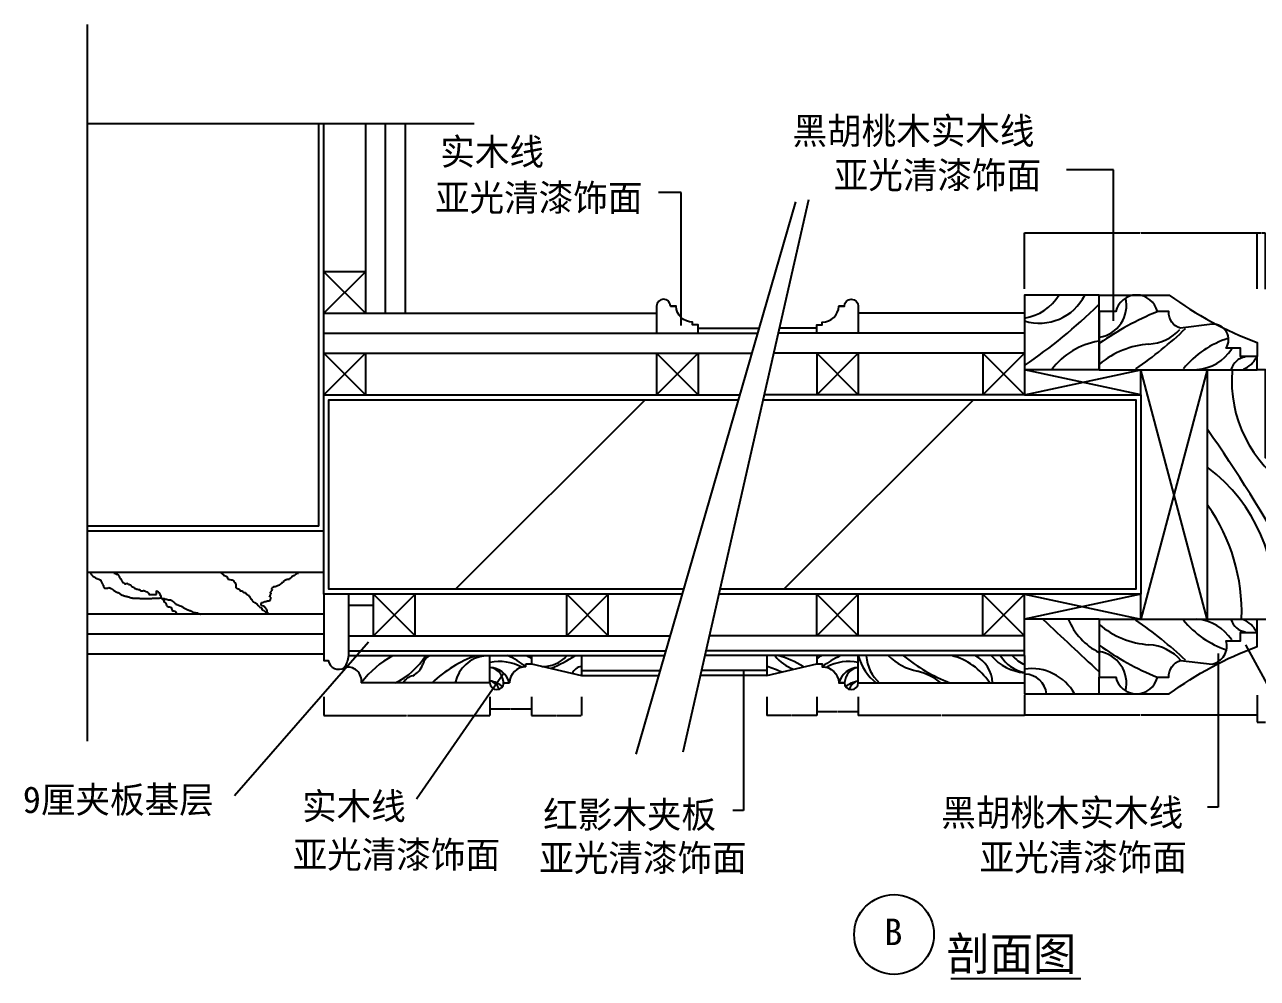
# Model space of a CAD drawing. Header units: metres. Extents: x 107 to 7219, y 274 to 9448.
# Drawn here: x 148 to 3857, y 274 to 3143 of the extents above; entities that cross this region are included whole.
import ezdxf

# ---------------------------------------------------------------- set-up
doc = ezdxf.new("R2010")
doc.units = ezdxf.units.M
for name, color, linetype in [('2', 2, 'Continuous'), ('3', 3, 'Continuous'), ('4', 4, 'Continuous'), ('7', 7, 'Continuous'), ('BH', 3, 'Continuous'), ('DIM', 3, 'Continuous'), ('TEXT', 3, 'Continuous')]:
    doc.layers.add(name, color=color, linetype=linetype)
doc.dimstyles.get("Standard").update_dxf_attribs({"dimtxt": 2.5, "dimasz": 2.5, "dimexe": 1.25, "dimexo": 0.625, "dimtad": 1, "dimcen": 2.5, "dimazin": 3, "dimtfac": 1, "dimtmove": 0, "dimatfit": 3})

# ---------------------------------------------------------------- blocks, each defined once
blk = doc.blocks.new('*D5')
for p, q in [((1548.36, 1121.42), (1548.36, 1084.83)), ((1673.36, 1121.42), (1673.36, 1084.83)), ((1548.61, 1084.83), (1609.86, 1084.83)), ((1611.86, 1084.83), (1673.11, 1084.83))]:
    blk.add_line(p, q)
at = {"layer": 'Defpoints'}
for p in [(1548.36, 1121.42), (1673.36, 1121.42), (1548.36, 1084.83)]:
    blk.add_point(p, dxfattribs=at)
at = {"layer": 'DIM', "insert": (1610.86, 1084.83), "char_height": 1, "attachment_point": 5}
blk.add_mtext('25', dxfattribs=at)
blk = doc.blocks.new('*D6')
for p, q in [((1048.36, 1121.42), (1048.36, 1065.11)), ((1548.36, 1121.42), (1548.36, 1065.11)), ((1048.61, 1065.11), (1296.86, 1065.11)), ((1299.86, 1065.11), (1548.11, 1065.11))]:
    blk.add_line(p, q)
at = {"layer": 'Defpoints'}
for p in [(1048.36, 1121.42), (1548.36, 1121.42), (1048.36, 1065.11)]:
    blk.add_point(p, dxfattribs=at)
at = {"layer": 'DIM', "insert": (1298.36, 1065.11), "char_height": 1, "attachment_point": 5}
blk.add_mtext('100', dxfattribs=at)
blk = doc.blocks.new('*D7')
for p, q in [((3156.35, 1125.75), (3156.35, 1066.54)), ((3856.35, 1125.75), (3856.35, 1066.54)), ((3156.6, 1066.54), (3504.85, 1066.54)), ((3507.85, 1066.54), (3856.1, 1066.54))]:
    blk.add_line(p, q)
at = {"layer": 'Defpoints'}
for p in [(3156.35, 1125.75), (3856.35, 1125.75), (3156.35, 1066.54)]:
    blk.add_point(p, dxfattribs=at)
at = {"layer": 'DIM', "insert": (3506.35, 1066.54), "char_height": 1, "attachment_point": 5}
blk.add_mtext('150', dxfattribs=at)
blk = doc.blocks.new('*D8')
for p, q in [((2381.35, 1121.42), (2381.35, 1065.11)), ((2531.35, 1121.42), (2531.35, 1065.11)), ((2455.35, 1065.11), (2381.1, 1065.11)), ((2531.6, 1065.11), (2457.35, 1065.11))]:
    blk.add_line(p, q)
at = {"layer": 'Defpoints'}
for p in [(2381.35, 1121.42), (2531.35, 1121.42), (2531.35, 1065.11)]:
    blk.add_point(p, dxfattribs=at)
at = {"layer": 'DIM', "insert": (2456.35, 1065.11), "char_height": 1, "attachment_point": 5}
blk.add_mtext('30', dxfattribs=at)
blk = doc.blocks.new('*D9')
for p, q in [((1673.36, 1121.42), (1673.36, 1065.11)), ((1823.36, 1121.42), (1823.36, 1065.11)), ((1673.61, 1065.11), (1747.36, 1065.11)), ((1749.36, 1065.11), (1823.11, 1065.11))]:
    blk.add_line(p, q)
at = {"layer": 'Defpoints'}
for p in [(1673.36, 1121.42), (1823.36, 1121.42), (1673.36, 1065.11)]:
    blk.add_point(p, dxfattribs=at)
at = {"layer": 'DIM', "insert": (1748.36, 1065.11), "char_height": 1, "attachment_point": 5}
blk.add_mtext('30', dxfattribs=at)
blk = doc.blocks.new('*D10')
for p, q in [((2656.35, 1121.42), (2656.35, 1065.11)), ((3156.35, 1121.42), (3156.35, 1065.11)), ((2904.85, 1065.11), (2656.1, 1065.11)), ((3156.6, 1065.11), (2907.85, 1065.11))]:
    blk.add_line(p, q)
at = {"layer": 'Defpoints'}
for p in [(2656.35, 1121.42), (3156.35, 1121.42), (3156.35, 1065.11)]:
    blk.add_point(p, dxfattribs=at)
at = {"layer": 'DIM', "insert": (2906.35, 1065.11), "char_height": 1, "attachment_point": 5}
blk.add_mtext('100', dxfattribs=at)
blk = doc.blocks.new('*D11')
for p, q in [((2531.35, 1121.42), (2531.35, 1076.39)), ((2656.35, 1121.42), (2656.35, 1076.39)), ((2592.85, 1076.39), (2531.1, 1076.39)), ((2656.6, 1076.39), (2594.85, 1076.39))]:
    blk.add_line(p, q)
at = {"layer": 'Defpoints'}
for p in [(2531.35, 1121.42), (2656.35, 1121.42), (2656.35, 1076.39)]:
    blk.add_point(p, dxfattribs=at)
at = {"layer": 'DIM', "insert": (2593.85, 1076.39), "char_height": 1, "attachment_point": 5}
blk.add_mtext('25', dxfattribs=at)
blk = doc.blocks.new('*D12')
for p, q in [((3856.35, 1125.75), (3856.35, 1044.56)), ((3906.08, 1126.01), (3906.08, 1044.56)), ((3856.6, 1044.56), (3880.215, 1044.56)), ((3882.215, 1044.56), (3905.83, 1044.56))]:
    blk.add_line(p, q)
at = {"layer": 'Defpoints'}
for p in [(3856.35, 1125.75), (3906.08, 1126.01), (3856.35, 1044.56)]:
    blk.add_point(p, dxfattribs=at)
at = {"layer": 'DIM', "insert": (3881.215, 1044.56), "char_height": 1, "attachment_point": 5}
blk.add_mtext('10', dxfattribs=at)
blk = doc.blocks.new('*D13')
for p, q in [((3156.35, 2348.14), (3156.35, 2517.14)), ((3156.6, 2517.14), (3504.85, 2517.14)), ((3507.85, 2517.14), (3856.1, 2517.14)), ((3856.35, 2348.14), (3856.35, 2517.14))]:
    blk.add_line(p, q)
at = {"layer": 'Defpoints'}
for p in [(3156.35, 2517.14), (3156.35, 2348.14), (3856.35, 2348.14)]:
    blk.add_point(p, dxfattribs=at)
at = {"layer": 'DIM', "insert": (3506.35, 2517.14), "char_height": 1, "attachment_point": 5}
blk.add_mtext('140', dxfattribs=at)
blk = doc.blocks.new('*D20')
for p, q in [((3856.35, 2348.14), (3856.35, 2517.14)), ((3856.6, 2517.14), (3867.85, 2517.14)), ((3869.85, 2517.14), (3881.1, 2517.14)), ((3881.35, 2347.96), (3881.35, 2517.14))]:
    blk.add_line(p, q)
at = {"layer": 'Defpoints'}
for p in [(3856.35, 2517.14), (3856.35, 2348.14), (3881.35, 2347.96)]:
    blk.add_point(p, dxfattribs=at)
at = {"layer": 'DIM', "insert": (3868.85, 2517.14), "char_height": 1, "attachment_point": 5}
blk.add_mtext('10', dxfattribs=at)

msp = doc.modelspace()

# ---------------------------------------------------------------- hatches: boundary and pattern name
at = {"layer": 'BH'}
h = msp.add_hatch(dxfattribs=at)
h.set_pattern_fill('AR-CONC', scale=100)
h.paths.add_polyline_path([(1033.36, 2845.43), (336.13, 2845.43), (336.13, 1634.88), (1033.36, 1634.88)])
h = msp.add_hatch(dxfattribs=at)
h.set_pattern_fill('ANSI32', scale=220)
h.paths.add_polyline_path([(2130.77, 1444.92), (2295.41, 2014.92), (1063.36, 2014.92), (1063.36, 1444.92)])
h.paths.add_polyline_path([(3491.35, 1729.92), (3491.35, 2014.92), (2370.76, 2014.92), (2240.91, 1444.92), (3491.35, 1444.92)])
h = msp.add_hatch(dxfattribs=at)
h.set_pattern_fill('LINE', scale=110)
h.paths.add_polyline_path([(1198.36, 1429.92), (1123.36, 1429.92), (1123.36, 1304.92), (1198.36, 1304.92)])
h = msp.add_hatch(dxfattribs=at)
h.set_pattern_fill('LINE', scale=110)
h.paths.add_polyline_path([(1123.36, 1304.92), (1123.36, 1259.92), (2077.34, 1259.92), (2090.34, 1304.92)])
h.paths.add_polyline_path([(3156.35, 1259.92), (3156.35, 1304.92), (2209.01, 1304.92), (2198.76, 1259.92)])
h.paths.add_polyline_path([(2381.35, 1199.92), (2381.35, 1244.92), (2195.34, 1244.92), (2185.09, 1199.92)])
h.paths.add_polyline_path([(2060.01, 1199.92), (2073, 1244.92), (1823.36, 1244.92), (1823.36, 1199.92)])

# ---------------------------------------------------------------- linework, layer by layer
at = {"layer": '2'}
for q in [(1033.36, 2845.43), (336.13, 1634.88)]:
    msp.add_line((1033.36, 1634.88), q, dxfattribs=at)
for points in [[(2130.77, 1444.92), (1063.36, 1444.92), (1063.36, 1444.92), (1063.36, 2014.92), (2295.41, 2014.92)], [(2370.76, 2014.92), (3491.35, 2014.92), (3491.35, 1729.92), (3491.35, 1444.92), (2240.91, 1444.92)]]:
    msp.add_lwpolyline(points, dxfattribs=at)
at = {"layer": '3'}
for p, q in [((336.13, 3143.26), (336.13, 987.95)), ((336.13, 2845.43), (1501.18, 2845.43)), ((1048.36, 1429.92), (1048.36, 2845.43)), ((1293.36, 2845.43), (1293.36, 2274.92)), ((2467.38, 2610.29), (1987.44, 948.67)), ((2129.39, 955.42), (2507.94, 2617.05)), ((1173.36, 2399.92), (1048.36, 2274.92)), ((1048.36, 2399.92), (1173.36, 2274.92)), ((1293.36, 2274.92), (2049.83, 2274.92)), ((3156.35, 2274.92), (2656.35, 2274.92)), ((2174.83, 2229.92), (2357.51, 2229.92)), ((2531.35, 2229.92), (2419.74, 2229.92)), ((1173.36, 2154.92), (1048.36, 2029.92)), ((1048.36, 2154.92), (1173.36, 2029.92)), ((2049.83, 2154.92), (2174.83, 2029.92)), ((2174.83, 2154.92), (2049.83, 2029.92)), ((2531.35, 2154.92), (2656.35, 2029.92)), ((2656.35, 2154.92), (2531.35, 2029.92)), ((3156.35, 2154.92), (3031.35, 2029.92)), ((3031.35, 2154.92), (3156.35, 2029.92)), ((3156.35, 2029.92), (3506.35, 2104.92)), ((3506.35, 2029.92), (3156.35, 2104.92)), ((3706.35, 1354.92), (3506.35, 2104.92)), ((3706.35, 2104.92), (3506.35, 1354.92)), ((3506.35, 2029.92), (3506.35, 2104.92)), ((1048.36, 2029.92), (2299.75, 2029.92)), ((3156.35, 2029.92), (2374.18, 2029.92)), ((1048.36, 1619.88), (336.13, 1619.88)), ((1048.36, 1494.88), (336.13, 1494.88)), ((2126.44, 1429.92), (1048.36, 1429.92)), ((1323.36, 1304.92), (1198.36, 1429.92)), ((1198.36, 1304.92), (1323.36, 1429.92)), ((1904.39, 1304.92), (1779.39, 1429.92)), ((1779.39, 1304.92), (1904.39, 1429.92)), ((3156.35, 1429.92), (2237.49, 1429.92)), ((2656.35, 1304.92), (2531.35, 1429.92)), ((2531.35, 1304.92), (2656.35, 1429.92)), ((3031.35, 1304.92), (3156.35, 1429.92)), ((3156.35, 1304.92), (3031.35, 1429.92)), ((3506.35, 1429.92), (3156.35, 1354.92)), ((3156.35, 1429.92), (3506.35, 1354.92)), ((3506.35, 1354.92), (3506.35, 1429.92)), ((1048.36, 1369.88), (336.13, 1369.88)), ((1048.36, 1309.88), (336.13, 1309.88)), ((1048.36, 1249.88), (336.13, 1249.88)), ((1548.36, 1163.53), (1161.07, 1163.53)), ((2656.35, 1163.53), (3156.35, 1163.53))]:
    msp.add_line(p, q, dxfattribs=at)
for points in [[(3381.35, 2329.92), (3592.15, 2329.92, 0.07), (3856.35, 2187.32), (3856.35, 2144.92)], [(1048.36, 1429.92), (1048.36, 1249.88), (1048.36, 1229.88), (1061.84, 1229.88, 0.55), (1110.35, 1209.3, 0.55)], [(3381.35, 1129.92), (3592.15, 1129.92, -0.07), (3856.35, 1272.52), (3856.35, 1314.92)], [(1110.35, 1209.3, 0.13), (1123.36, 1244.92, 0.13)], [(1161.35, 1163.53, 0.53), (1110.35, 1209.3, 0.33)]]:
    msp.add_lwpolyline(points, format="xyb", dxfattribs=at)
msp.add_lwpolyline([(3506.35, 2029.92), (3506.35, 1429.92), (3156.35, 1429.92)], dxfattribs=at)
at = {"layer": '4'}
for p, q in [((2091.5, 2296.3), (2108.16, 2296.3)), ((2614.68, 2296.3), (2598.01, 2296.3)), ((3381.35, 2104.92), (3381.35, 2279.92)), ((2531.35, 2229.92), (2531.35, 2239.92)), ((3381.35, 2104.92), (3156.35, 2104.92)), ((3381.35, 2104.92), (3856.35, 2104.92)), ((3706.35, 2104.92), (3706.35, 1354.92)), ((3381.35, 1354.92), (3156.35, 1354.92)), ((3381.35, 1354.92), (3381.35, 1179.92)), ((3381.35, 1354.92), (3856.35, 1354.92)), ((1123.36, 1244.92), (2073, 1244.92)), ((3156.35, 1244.92), (2195.34, 1244.92)), ((1656.69, 1219.92), (1673.36, 1219.92)), ((1656.69, 1211.58), (1656.69, 1219.92)), ((1673.36, 1219.92), (1823.36, 1184.92)), ((1590.03, 1163.53), (1606.69, 1163.53)), ((1590.03, 1163.53), (1606.69, 1163.53)), ((1823.36, 1184.92), (2055.67, 1184.92)), ((2381.35, 1184.92), (2181.67, 1184.92)), ((2614.68, 1163.53), (2598.01, 1163.53))]:
    msp.add_line(p, q, dxfattribs=at)
for points in [[(2174.83, 2214.92), (2174.83, 2229.92), (2174.83, 2239.92), (2158.16, 2239.92), (2158.16, 2248.25, -0.4), (2108.16, 2296.3), (2091.5, 2296.3, 1), (2049.83, 2296.3), (2049.83, 2274.92), (2049.83, 2214.92)], [(2531.35, 2214.92), (2531.35, 2229.92), (2531.35, 2239.92), (2548.01, 2239.92), (2548.01, 2248.25, 0.4), (2598.01, 2296.3), (2614.68, 2296.3, -1), (2656.35, 2296.3), (2656.35, 2279.64), (2656.35, 2214.92)], [(3881.35, 1964.48), (3881.35, 2104.92), (3856.35, 2104.92), (3856.35, 2144.92), (3806.35, 2144.92), (3806.35, 2169.92), (3763.26, 2169.92, 0.61), (3721.35, 2241.83), (3626.35, 2229.92, -0.37), (3591.35, 2279.92), (3556.35, 2279.92, 0.8), (3431.35, 2279.92), (3381.35, 2279.92), (3381.35, 2329.92), (3156.35, 2329.92), (3156.35, 2029.92)], [(3156.35, 1244.92), (3156.35, 1129.92), (3381.35, 1129.92), (3381.35, 1179.92), (3431.35, 1179.92, 0.8), (3556.35, 1179.92), (3591.35, 1179.92, -0.37), (3626.35, 1229.92), (3721.35, 1219.73, 0.44), (3763.26, 1289.92), (3806.35, 1289.92), (3806.35, 1314.92), (3856.35, 1314.92), (3856.35, 1354.92), (3906.35, 1354.92), (3956.35, 1539.92), (3956.35, 1839.92), (3881.35, 1839.92), (3881.35, 1964.48), (3881.35, 1854.92)], [(2381.35, 1184.92), (2531.35, 1219.92), (2548.01, 1219.92), (2548.01, 1211.58, -0.4), (2598.01, 1163.53), (2614.68, 1163.53, 1), (2656.35, 1163.53)]]:
    msp.add_lwpolyline(points, format="xyb", dxfattribs=at)
msp.add_lwpolyline([(1123.36, 1244.92), (1123.36, 1429.92)], dxfattribs=at)
for centre, radius, start, end in [((1656.83, 1161.4), 50.18, 90.16, 177.57), ((1569.19, 1163.53), 20.83, 180, 360)]:
    msp.add_arc(centre, radius, start, end, dxfattribs=at)
at = {"layer": '7'}
for p, q in [((1173.36, 2845.43), (1173.36, 2274.92)), ((1233.36, 2845.43), (1233.36, 2274.92)), ((1173.36, 2399.92), (1048.36, 2399.92)), ((1048.36, 2274.92), (1293.36, 2274.92)), ((3381.35, 2279.92), (3381.35, 2104.92)), ((1048.36, 2214.92), (2353.18, 2214.92)), ((3156.35, 2214.92), (2416.33, 2214.92)), ((1048.36, 2154.92), (2335.85, 2154.92)), ((1173.36, 2154.92), (1173.36, 2029.92)), ((2049.83, 2154.92), (2049.83, 2029.92)), ((2174.83, 2154.92), (2174.83, 2029.92)), ((3156.35, 2154.92), (2402.66, 2154.92)), ((2531.35, 2154.92), (2531.35, 2029.92)), ((2656.35, 2154.92), (2656.35, 2029.92)), ((3031.35, 2154.92), (3031.35, 2029.92)), ((1198.36, 1304.92), (1198.36, 1429.92)), ((1323.36, 1304.92), (1323.36, 1429.92)), ((1779.39, 1304.92), (1779.39, 1429.92)), ((1904.39, 1304.92), (1904.39, 1429.92)), ((2531.35, 1304.92), (2531.35, 1429.92)), ((2656.35, 1304.92), (2656.35, 1429.92)), ((3031.35, 1304.92), (3031.35, 1429.92)), ((3156.35, 1244.92), (3156.35, 1429.92)), ((1123.36, 1304.92), (1923.61, 1304.92)), ((1123.36, 1304.92), (2090.34, 1304.92)), ((3156.35, 1304.92), (2209.01, 1304.92)), ((1123.36, 1259.92), (2077.34, 1259.92)), ((1548.36, 1163.53), (1548.36, 1244.92)), ((1673.36, 1244.92), (1673.36, 1219.92)), ((1673.36, 1244.92), (1673.36, 1219.92)), ((1823.36, 1244.92), (1823.36, 1184.92)), ((3156.35, 1259.92), (2198.76, 1259.92)), ((2381.35, 1244.92), (2381.35, 1184.92)), ((2531.35, 1244.92), (2531.35, 1219.92)), ((2531.35, 1244.92), (2531.35, 1219.92)), ((2656.35, 1163.53), (2656.35, 1244.92)), ((1823.36, 1199.92), (2060.01, 1199.92)), ((2381.35, 1199.92), (2185.09, 1199.92))]:
    msp.add_line(p, q, dxfattribs=at)
at = {"layer": 'BH'}
for p, q in [((3156.35, 2029.92), (3506.35, 2029.92)), ((345.55, 1494.73), (345.55, 1493.01)), ((345.55, 1493.01), (347.27, 1491.29)), ((347.27, 1491.29), (348.13, 1489.57)), ((348.13, 1489.57), (349.85, 1487.85)), ((349.85, 1487.85), (351.57, 1486.13)), ((351.57, 1486.13), (353.29, 1484.41)), ((353.29, 1484.41), (355.01, 1483.55)), ((416.95, 1493.01), (418.67, 1493.01)), ((418.67, 1493.01), (421.25, 1492.15)), ((421.25, 1492.15), (423.83, 1490.43)), ((423.83, 1490.43), (425.55, 1489.57)), ((425.55, 1489.57), (428.99, 1489.57)), ((428.99, 1489.57), (429.85, 1487.85)), ((429.85, 1487.85), (431.57, 1484.41)), ((431.57, 1484.41), (433.29, 1483.55)), ((738.96, 1494.26), (740.13, 1494.26)), ((740.13, 1494.26), (740.13, 1493.09)), ((740.13, 1493.09), (741.31, 1493.09)), ((741.31, 1493.09), (741.31, 1491.92)), ((741.31, 1491.92), (742.48, 1491.92)), ((742.48, 1491.92), (742.48, 1490.75)), ((742.48, 1490.75), (744.82, 1490.75)), ((744.82, 1490.75), (744.82, 1489.57)), ((744.82, 1489.57), (745.99, 1489.57)), ((745.99, 1489.57), (745.99, 1487.23)), ((745.99, 1487.23), (749.51, 1487.23)), ((749.51, 1487.23), (749.51, 1486.06)), ((749.51, 1486.06), (750.68, 1484.89)), ((750.68, 1484.89), (754.2, 1483.72)), ((754.2, 1483.72), (756.54, 1482.55)), ((951.07, 1481.38), (953.41, 1483.72)), ((953.41, 1483.72), (954.58, 1484.89)), ((954.58, 1484.89), (955.76, 1484.89)), ((955.76, 1486.06), (959.27, 1486.06)), ((955.76, 1484.89), (955.76, 1486.06)), ((959.27, 1486.06), (960.44, 1487.23)), ((960.44, 1487.23), (961.62, 1487.23)), ((961.62, 1487.23), (963.96, 1489.57)), ((963.96, 1489.57), (965.13, 1490.75)), ((965.13, 1490.75), (966.3, 1490.75)), ((966.3, 1491.92), (967.48, 1491.92)), ((966.3, 1490.75), (966.3, 1491.92)), ((967.48, 1491.92), (968.65, 1493.09)), ((968.65, 1493.09), (972.16, 1493.09)), ((972.16, 1493.09), (972.16, 1494.26)), ((355.01, 1483.55), (357.59, 1481.83)), ((357.59, 1481.83), (359.31, 1480.97)), ((359.31, 1480.97), (361.89, 1479.25)), ((361.89, 1479.25), (363.61, 1478.39)), ((363.61, 1478.39), (365.33, 1477.53)), ((365.33, 1477.53), (367.05, 1477.53)), ((367.05, 1477.53), (368.77, 1475.81)), ((368.77, 1475.81), (371.35, 1474.95)), ((371.35, 1474.95), (373.07, 1474.09)), ((373.07, 1474.09), (375.66, 1473.23)), ((375.66, 1473.23), (377.38, 1473.23)), ((377.38, 1473.23), (377.38, 1469.8)), ((377.38, 1469.8), (378.24, 1468.08)), ((378.24, 1468.08), (379.1, 1465.5)), ((379.1, 1465.5), (380.82, 1463.78)), ((380.82, 1463.78), (381.68, 1462.06)), ((381.68, 1462.06), (382.54, 1460.34)), ((382.54, 1460.34), (383.4, 1458.62)), ((383.4, 1458.62), (385.12, 1456.04)), ((385.12, 1456.04), (385.98, 1453.46)), ((385.98, 1453.46), (385.98, 1451.74)), ((385.98, 1451.74), (386.84, 1450.03)), ((386.84, 1450.03), (388.56, 1448.31)), ((388.56, 1448.31), (390.28, 1447.45)), ((390.28, 1447.45), (396.3, 1447.45)), ((396.3, 1447.45), (398.02, 1448.31)), ((398.02, 1448.31), (399.74, 1449.17)), ((399.74, 1449.17), (401.46, 1450.03)), ((401.46, 1450.03), (403.18, 1449.17)), ((403.18, 1449.17), (404.9, 1449.17)), ((404.9, 1449.17), (406.63, 1447.45)), ((406.63, 1447.45), (408.35, 1446.59)), ((408.35, 1446.59), (410.07, 1445.73)), ((433.29, 1483.55), (434.15, 1481.83)), ((434.15, 1481.83), (434.15, 1480.11)), ((434.15, 1480.11), (435.01, 1478.39)), ((435.01, 1478.39), (436.73, 1477.53)), ((436.73, 1477.53), (437.6, 1475.81)), ((437.6, 1475.81), (438.46, 1474.09)), ((438.46, 1474.09), (438.46, 1472.38)), ((438.46, 1472.38), (440.18, 1470.66)), ((440.18, 1470.66), (441.04, 1468.94)), ((441.04, 1468.94), (442.76, 1468.08)), ((442.76, 1468.08), (442.76, 1466.36)), ((442.76, 1466.36), (444.48, 1464.64)), ((444.48, 1464.64), (446.2, 1463.78)), ((446.2, 1463.78), (448.78, 1462.06)), ((448.78, 1462.06), (450.5, 1461.2)), ((450.5, 1461.2), (452.22, 1461.2)), ((452.22, 1461.2), (453.94, 1462.06)), ((453.94, 1462.06), (455.66, 1462.92)), ((455.66, 1462.92), (458.24, 1462.06)), ((458.24, 1462.06), (459.96, 1461.2)), ((459.96, 1461.2), (460.82, 1459.48)), ((460.82, 1459.48), (462.54, 1458.62)), ((462.54, 1458.62), (464.26, 1458.62)), ((464.26, 1458.62), (466.84, 1457.76)), ((466.84, 1457.76), (467.7, 1456.04)), ((467.7, 1456.04), (469.43, 1454.32)), ((469.43, 1454.32), (471.15, 1453.46)), ((471.15, 1453.46), (472.87, 1451.74)), ((472.87, 1451.74), (475.45, 1450.88)), ((475.45, 1450.88), (477.17, 1450.03)), ((477.17, 1450.03), (478.89, 1450.03)), ((478.89, 1450.03), (478.89, 1448.31)), ((478.89, 1448.31), (480.61, 1446.59)), ((480.61, 1446.59), (484.05, 1445.73)), ((756.54, 1482.55), (757.71, 1480.21)), ((757.71, 1480.21), (758.88, 1480.21)), ((758.88, 1480.21), (758.88, 1476.69)), ((758.88, 1476.69), (760.06, 1475.52)), ((760.06, 1475.52), (762.4, 1475.52)), ((762.4, 1475.52), (765.92, 1474.35)), ((765.92, 1474.35), (769.43, 1473.18)), ((769.43, 1473.18), (772.95, 1473.18)), ((772.95, 1473.18), (775.29, 1472.01)), ((775.29, 1472.01), (775.29, 1470.84)), ((775.29, 1470.84), (776.46, 1470.84)), ((776.46, 1470.84), (776.46, 1469.67)), ((776.46, 1469.67), (777.63, 1469.67)), ((777.63, 1469.67), (777.63, 1467.33)), ((777.63, 1467.33), (778.81, 1466.16)), ((778.81, 1466.16), (779.98, 1466.16)), ((779.98, 1466.16), (779.98, 1464.98)), ((779.98, 1464.98), (781.15, 1464.98)), ((781.15, 1464.98), (782.32, 1463.81)), ((782.32, 1463.81), (782.32, 1460.3)), ((782.32, 1460.3), (783.49, 1460.3)), ((783.49, 1460.3), (783.49, 1448.59)), ((783.49, 1448.59), (787.01, 1448.59)), ((787.01, 1448.59), (787.01, 1447.42)), ((787.01, 1447.42), (789.35, 1447.42)), ((789.35, 1447.42), (789.35, 1446.25)), ((892.48, 1447.42), (893.65, 1448.59)), ((892.48, 1445.08), (892.48, 1447.42)), ((893.65, 1448.59), (894.82, 1450.93)), ((894.82, 1450.93), (897.16, 1452.1)), ((897.16, 1453.28), (901.85, 1453.28)), ((897.16, 1452.1), (897.16, 1453.28)), ((901.85, 1453.28), (905.37, 1454.45)), ((905.37, 1454.45), (908.88, 1455.62)), ((908.88, 1455.62), (912.4, 1456.79)), ((912.4, 1456.79), (914.74, 1457.96)), ((914.74, 1459.13), (915.91, 1459.13)), ((914.74, 1457.96), (914.74, 1459.13)), ((915.91, 1459.13), (917.09, 1460.3)), ((917.09, 1460.3), (918.26, 1460.3)), ((918.26, 1460.3), (920.6, 1462.64)), ((920.6, 1462.64), (922.94, 1463.81)), ((922.94, 1463.81), (924.12, 1464.98)), ((924.12, 1464.98), (925.29, 1467.33)), ((925.29, 1467.33), (926.46, 1467.33)), ((926.46, 1467.33), (927.63, 1468.5)), ((927.63, 1469.67), (929.98, 1470.84)), ((927.63, 1468.5), (927.63, 1469.67)), ((929.98, 1470.84), (931.15, 1472.01)), ((931.15, 1472.01), (933.49, 1473.18)), ((933.49, 1473.18), (934.66, 1474.35)), ((934.66, 1474.35), (937.01, 1474.35)), ((937.01, 1475.52), (945.21, 1475.52)), ((937.01, 1474.35), (937.01, 1475.52)), ((945.21, 1475.52), (946.38, 1476.69)), ((946.38, 1476.69), (947.55, 1477.87)), ((947.55, 1477.87), (948.73, 1479.04)), ((948.73, 1479.04), (951.07, 1481.38)), ((410.07, 1445.73), (412.65, 1444.01)), ((412.65, 1444.01), (415.23, 1442.29)), ((415.23, 1442.29), (416.95, 1440.57)), ((416.95, 1440.57), (418.67, 1439.71)), ((418.67, 1439.71), (420.39, 1438.85)), ((420.39, 1438.85), (422.11, 1437.99)), ((422.11, 1437.99), (423.83, 1437.13)), ((423.83, 1437.13), (425.55, 1436.27)), ((425.55, 1436.27), (428.13, 1435.41)), ((428.13, 1435.41), (429.85, 1434.55)), ((429.85, 1434.55), (431.57, 1433.69)), ((431.57, 1433.69), (433.29, 1432.83)), ((433.29, 1432.83), (435.01, 1431.11)), ((435.01, 1431.11), (436.73, 1430.25)), ((436.73, 1430.25), (438.46, 1429.39)), ((438.46, 1429.39), (440.18, 1427.68)), ((440.18, 1427.68), (441.9, 1426.82)), ((441.9, 1426.82), (443.62, 1426.82)), ((443.62, 1426.82), (445.34, 1425.96)), ((445.34, 1425.96), (447.06, 1425.1)), ((447.06, 1425.1), (448.78, 1425.1)), ((448.78, 1425.1), (450.5, 1424.24)), ((450.5, 1424.24), (453.94, 1424.24)), ((453.94, 1424.24), (455.66, 1423.38)), ((455.66, 1423.38), (457.38, 1423.38)), ((457.38, 1423.38), (459.96, 1421.66)), ((459.96, 1421.66), (461.68, 1421.66)), ((461.68, 1421.66), (463.4, 1420.8)), ((463.4, 1420.8), (465.98, 1419.94)), ((465.98, 1419.94), (468.57, 1419.08)), ((468.57, 1419.08), (472.01, 1419.08)), ((472.01, 1419.08), (473.73, 1418.22)), ((473.73, 1418.22), (492.65, 1418.22)), ((484.05, 1445.73), (485.77, 1444.87)), ((485.77, 1444.87), (488.35, 1444.87)), ((488.35, 1444.87), (490.07, 1444.01)), ((490.07, 1444.01), (495.23, 1444.01)), ((492.65, 1418.22), (496.09, 1417.36)), ((495.23, 1444.01), (496.95, 1441.43)), ((496.09, 1417.36), (499.53, 1417.36)), ((496.95, 1441.43), (498.67, 1439.71)), ((498.67, 1439.71), (503.84, 1439.71)), ((499.53, 1417.36), (501.26, 1416.5)), ((501.26, 1416.5), (506.42, 1416.5)), ((503.84, 1439.71), (505.56, 1440.57)), ((505.56, 1440.57), (507.28, 1440.57)), ((506.42, 1416.5), (508.14, 1417.36)), ((507.28, 1440.57), (509, 1439.71)), ((508.14, 1417.36), (530.5, 1417.36)), ((509, 1439.71), (510.72, 1439.71)), ((510.72, 1439.71), (513.3, 1437.99)), ((513.3, 1437.99), (515.88, 1437.13)), ((515.88, 1437.13), (518.46, 1435.41)), ((518.46, 1435.41), (520.18, 1433.69)), ((520.18, 1433.69), (521.9, 1432.83)), ((521.9, 1432.83), (521.9, 1429.39)), ((521.9, 1429.39), (523.62, 1428.54)), ((523.62, 1428.54), (529.64, 1428.54)), ((529.64, 1428.54), (531.37, 1429.39)), ((530.5, 1417.36), (532.23, 1418.22)), ((531.37, 1429.39), (534.81, 1429.39)), ((532.23, 1418.22), (553.73, 1418.22)), ((534.81, 1429.39), (537.39, 1428.54)), ((537.39, 1428.54), (543.41, 1428.54)), ((543.41, 1428.54), (545.13, 1429.39)), ((545.13, 1439.71), (546.85, 1439.71)), ((545.13, 1429.39), (545.13, 1439.71)), ((546.85, 1439.71), (548.57, 1437.99)), ((548.57, 1437.99), (550.29, 1436.27)), ((550.29, 1436.27), (552.01, 1435.41)), ((552.01, 1435.41), (553.73, 1433.69)), ((553.73, 1433.69), (553.73, 1431.11)), ((553.73, 1431.11), (557.17, 1425.96)), ((553.73, 1418.22), (555.45, 1419.08)), ((555.45, 1419.08), (558.89, 1419.08)), ((557.17, 1425.96), (558.03, 1424.24)), ((558.03, 1424.24), (558.03, 1420.8)), ((558.03, 1420.8), (559.75, 1417.36)), ((558.89, 1419.08), (561.47, 1418.22)), ((559.75, 1417.36), (561.47, 1415.64)), ((561.47, 1418.22), (563.2, 1417.36)), ((561.47, 1415.64), (564.06, 1413.92)), ((563.2, 1417.36), (564.92, 1417.36)), ((564.06, 1413.92), (565.78, 1413.06)), ((564.92, 1417.36), (566.64, 1416.5)), ((565.78, 1413.06), (566.64, 1411.34)), ((566.64, 1416.5), (568.36, 1416.5)), ((566.64, 1411.34), (566.64, 1408.76)), ((568.36, 1416.5), (570.08, 1415.64)), ((570.08, 1415.64), (571.8, 1414.78)), ((571.8, 1414.78), (575.24, 1414.78)), ((575.24, 1414.78), (577.82, 1413.92)), ((577.82, 1413.92), (581.26, 1413.06)), ((581.26, 1413.06), (587.28, 1413.06)), ((587.28, 1413.06), (589, 1412.2)), ((589, 1412.2), (590.72, 1410.48)), ((590.72, 1410.48), (592.44, 1409.62)), ((592.44, 1409.62), (594.17, 1407.9)), ((789.35, 1446.25), (792.87, 1446.25)), ((792.87, 1446.25), (794.04, 1445.08)), ((794.04, 1445.08), (795.21, 1445.08)), ((795.21, 1445.08), (795.21, 1441.57)), ((795.21, 1441.57), (796.38, 1440.39)), ((796.38, 1440.39), (803.41, 1440.39)), ((803.41, 1440.39), (803.41, 1438.05)), ((803.41, 1438.05), (804.59, 1436.88)), ((804.59, 1436.88), (805.76, 1435.71)), ((805.76, 1435.71), (806.93, 1435.71)), ((806.93, 1435.71), (808.1, 1434.54)), ((808.1, 1434.54), (812.79, 1434.54)), ((812.79, 1434.54), (812.79, 1433.37)), ((812.79, 1433.37), (813.96, 1433.37)), ((813.96, 1433.37), (813.96, 1431.03)), ((813.96, 1431.03), (815.13, 1431.03)), ((815.13, 1431.03), (816.31, 1429.86)), ((816.31, 1429.86), (817.48, 1428.69)), ((817.48, 1428.69), (819.82, 1427.51)), ((819.82, 1427.51), (820.99, 1427.51)), ((820.99, 1427.51), (822.16, 1426.34)), ((822.16, 1426.34), (823.34, 1425.17)), ((823.34, 1425.17), (823.34, 1424)), ((823.34, 1424), (824.51, 1424)), ((824.51, 1424), (824.51, 1420.49)), ((824.51, 1420.49), (825.68, 1420.49)), ((825.68, 1420.49), (826.85, 1419.32)), ((826.85, 1419.32), (828.02, 1418.15)), ((828.02, 1418.15), (828.02, 1416.98)), ((828.02, 1416.98), (829.2, 1415.8)), ((829.2, 1415.8), (830.37, 1414.63)), ((830.37, 1414.63), (831.54, 1412.29)), ((831.54, 1412.29), (832.71, 1411.12)), ((832.71, 1411.12), (833.88, 1409.95)), ((833.88, 1409.95), (833.88, 1408.78)), ((878.41, 1409.95), (883.1, 1409.95)), ((878.41, 1408.78), (878.41, 1409.95)), ((883.1, 1409.95), (885.44, 1411.12)), ((885.44, 1424), (886.62, 1424)), ((885.44, 1422.83), (885.44, 1424)), ((886.62, 1422.83), (885.44, 1422.83)), ((885.44, 1411.12), (887.79, 1412.29)), ((886.62, 1425.17), (887.79, 1427.51)), ((886.62, 1424), (886.62, 1425.17)), ((886.62, 1421.66), (886.62, 1422.83)), ((887.79, 1420.49), (886.62, 1421.66)), ((887.79, 1435.71), (888.96, 1436.88)), ((887.79, 1434.54), (887.79, 1435.71)), ((888.96, 1433.37), (887.79, 1434.54)), ((887.79, 1427.51), (888.96, 1429.86)), ((888.96, 1420.49), (887.79, 1420.49)), ((887.79, 1414.63), (888.96, 1415.8)), ((887.79, 1412.29), (887.79, 1414.63)), ((888.96, 1436.88), (890.13, 1438.05)), ((890.13, 1433.37), (888.96, 1433.37)), ((888.96, 1429.86), (890.13, 1431.03)), ((888.96, 1415.8), (888.96, 1420.49)), ((890.13, 1438.05), (892.48, 1440.39)), ((890.13, 1431.03), (890.13, 1433.37)), ((893.65, 1445.08), (892.48, 1445.08)), ((892.48, 1442.74), (893.65, 1443.91)), ((892.48, 1440.39), (892.48, 1442.74)), ((893.65, 1443.91), (893.65, 1445.08)), ((566.64, 1408.76), (567.5, 1407.04)), ((567.5, 1407.04), (569.22, 1405.33)), ((569.22, 1405.33), (571.8, 1403.61)), ((571.8, 1403.61), (573.52, 1401.89)), ((573.52, 1401.89), (574.38, 1400.17)), ((574.38, 1400.17), (574.38, 1398.45)), ((574.38, 1398.45), (575.24, 1395.87)), ((575.24, 1395.87), (576.96, 1394.15)), ((576.96, 1394.15), (578.68, 1392.43)), ((578.68, 1392.43), (581.26, 1391.57)), ((581.26, 1391.57), (583.84, 1391.57)), ((583.84, 1391.57), (587.28, 1390.71)), ((587.28, 1390.71), (589.86, 1389.85)), ((589.86, 1389.85), (589.86, 1386.41)), ((589.86, 1386.41), (592.44, 1381.26)), ((592.44, 1381.26), (594.17, 1379.54)), ((594.17, 1407.9), (596.75, 1405.33)), ((594.17, 1379.54), (599.33, 1379.54)), ((596.75, 1405.33), (598.47, 1404.47)), ((598.47, 1404.47), (600.19, 1402.75)), ((599.33, 1379.54), (601.05, 1377.82)), ((600.19, 1402.75), (601.91, 1401.89)), ((601.05, 1377.82), (602.77, 1377.82)), ((601.91, 1401.89), (603.63, 1400.17)), ((602.77, 1377.82), (602.77, 1374.38)), ((602.77, 1374.38), (603.63, 1372.66)), ((603.63, 1400.17), (606.21, 1398.45)), ((603.63, 1372.66), (605.35, 1372.66)), ((605.35, 1372.66), (607.07, 1371.8)), ((606.21, 1398.45), (607.93, 1398.45)), ((607.93, 1398.45), (609.65, 1397.59)), ((609.65, 1397.59), (611.37, 1396.73)), ((611.37, 1396.73), (613.95, 1395.87)), ((613.95, 1395.87), (615.67, 1395.01)), ((615.67, 1395.01), (617.39, 1395.01)), ((617.39, 1395.01), (619.97, 1393.29)), ((619.97, 1393.29), (621.69, 1392.43)), ((621.69, 1392.43), (624.27, 1390.71)), ((624.27, 1390.71), (626, 1389.85)), ((626, 1389.85), (627.72, 1388.99)), ((627.72, 1388.99), (629.44, 1388.13)), ((629.44, 1388.13), (631.16, 1387.27)), ((631.16, 1387.27), (633.74, 1385.55)), ((633.74, 1385.55), (637.18, 1383.84)), ((637.18, 1383.84), (638.9, 1382.98)), ((638.9, 1382.98), (640.62, 1382.98)), ((640.62, 1382.98), (642.34, 1382.12)), ((642.34, 1382.12), (644.06, 1381.26)), ((644.06, 1381.26), (646.64, 1380.4)), ((646.64, 1380.4), (648.36, 1379.54)), ((648.36, 1379.54), (650.08, 1378.68)), ((650.08, 1378.68), (651.8, 1377.82)), ((651.8, 1377.82), (654.38, 1376.1)), ((654.38, 1376.1), (656.11, 1376.1)), ((656.11, 1376.1), (657.83, 1375.24)), ((657.83, 1375.24), (660.41, 1374.38)), ((660.41, 1374.38), (662.13, 1374.38)), ((662.13, 1374.38), (663.85, 1373.52)), ((663.85, 1373.52), (669.01, 1373.52)), ((669.01, 1373.52), (670.73, 1372.66)), ((670.73, 1372.66), (672.45, 1371.8)), ((833.88, 1408.78), (836.23, 1406.44)), ((836.23, 1406.44), (837.4, 1406.44)), ((837.4, 1406.44), (839.74, 1405.27)), ((839.74, 1405.27), (840.91, 1405.27)), ((840.91, 1405.27), (843.26, 1404.1)), ((843.26, 1404.1), (844.43, 1402.92)), ((844.43, 1402.92), (845.6, 1402.92)), ((845.6, 1402.92), (845.6, 1400.58)), ((845.6, 1400.58), (846.77, 1400.58)), ((846.77, 1400.58), (846.77, 1399.41)), ((846.77, 1399.41), (847.95, 1398.24)), ((847.95, 1398.24), (849.12, 1398.24)), ((849.12, 1398.24), (850.29, 1397.07)), ((850.29, 1397.07), (851.46, 1395.9)), ((851.46, 1395.9), (851.46, 1394.73)), ((851.46, 1394.73), (852.63, 1393.56)), ((852.63, 1393.56), (853.8, 1392.39)), ((853.8, 1392.39), (856.15, 1391.21)), ((856.15, 1391.21), (858.49, 1390.04)), ((858.49, 1390.04), (860.84, 1388.87)), ((859.66, 1401.75), (860.84, 1402.92)), ((859.66, 1397.07), (859.66, 1401.75)), ((860.84, 1395.9), (859.66, 1397.07)), ((860.84, 1405.27), (865.52, 1405.27)), ((860.84, 1402.92), (860.84, 1405.27)), ((863.18, 1394.73), (860.84, 1395.9)), ((860.84, 1388.87), (862.01, 1388.87)), ((862.01, 1388.87), (862.01, 1383.02)), ((862.01, 1383.02), (864.35, 1383.02)), ((866.7, 1393.56), (863.18, 1394.73)), ((864.35, 1383.02), (865.52, 1381.85)), ((865.52, 1405.27), (867.87, 1406.44)), ((865.52, 1381.85), (866.7, 1381.85)), ((869.04, 1392.39), (866.7, 1393.56)), ((866.7, 1381.85), (867.87, 1380.68)), ((867.87, 1406.44), (869.04, 1406.44)), ((867.87, 1380.68), (869.04, 1380.68)), ((869.04, 1406.44), (870.21, 1407.61)), ((871.38, 1390.04), (869.04, 1392.39)), ((869.04, 1380.68), (869.04, 1379.51)), ((869.04, 1379.51), (870.21, 1379.51)), ((870.21, 1407.61), (873.73, 1407.61)), ((870.21, 1379.51), (870.21, 1378.33)), ((870.21, 1378.33), (871.38, 1378.33)), ((872.55, 1388.87), (871.38, 1390.04)), ((871.38, 1378.33), (872.55, 1377.16)), ((872.55, 1387.7), (872.55, 1388.87)), ((873.73, 1387.7), (872.55, 1387.7)), ((872.55, 1377.16), (873.73, 1375.99)), ((873.73, 1407.61), (876.07, 1408.78)), ((874.9, 1386.53), (873.73, 1387.7)), ((873.73, 1375.99), (873.73, 1372.48)), ((873.73, 1372.48), (874.9, 1372.48)), ((874.9, 1385.36), (874.9, 1386.53)), ((876.07, 1385.36), (874.9, 1385.36)), ((874.9, 1372.48), (877.24, 1371.31)), ((876.07, 1408.78), (878.41, 1408.78)), ((876.07, 1384.19), (876.07, 1385.36)), ((877.24, 1384.19), (876.07, 1384.19)), ((877.24, 1383.02), (877.24, 1384.19)), ((878.41, 1383.02), (877.24, 1383.02)), ((878.41, 1375.99), (878.41, 1383.02)), ((879.59, 1375.99), (878.41, 1375.99)), ((879.59, 1370.14), (879.59, 1375.99)), ((607.07, 1371.8), (608.79, 1370.94)), ((672.45, 1371.8), (674.17, 1370.94)), ((674.17, 1370.94), (675.89, 1370.94)), ((675.89, 1370.94), (677.61, 1370.08)), ((677.61, 1370.08), (678.47, 1370.08)), ((877.24, 1371.31), (879.59, 1371.31)), ((879.59, 1371.31), (879.59, 1370.14))]:
    msp.add_line(p, q, dxfattribs=at)
for points in [[(1673.36, 1235.25, 0.08), (1658.83, 1244.7)], [(2532.22, 1236.02, -0.07), (2545.87, 1244.7, -0.07)], [(1586.29, 1151.63, 0.13), (1549.02, 1169.02)], [(2618.46, 1151.66, -0.13), (2655.69, 1169.02)]]:
    msp.add_lwpolyline(points, format="xyb", dxfattribs=at)
for centre, radius, start, end in [((3133.75, 2407.29), 148.55, 278.75, 328.65), ((3201.4, 2397.57), 152.43, 252.81, 333.65), ((2256.33, 3444.07), 1602.94, 304.16, 314.46), ((3366.29, 2298.54), 97.06, 279.77, 13.21), ((3897.49, 1452.28), 895.19, 112.46, 125.1), ((2771.68, 3150.56), 1267.11, 304.64, 313.33), ((3522.24, 2321.25), 139.42, 273.52, 317.07), ((3416.59, 1970.73), 223.41, 99.68, 142.85), ((3859.51, 1921.97), 291.79, 107.78, 140.39), ((3549.49, 1922.63), 260.13, 94.12, 129.86), ((3664.42, 2243.07), 138.06, 274.38, 326.96), ((3826.43, 2094.31), 49.16, 97.02, 165.39), ((3788.74, 2174.11), 72.42, 291.45, 334.64), ((4161.12, 2071.15), 381.07, 175.27, 237.82), ((-173.23, -777.43), 4729.02, 29.23, 34.86), ((3408.61, 1409.76), 500.45, 353.74, 53.15), ((3251.37, 1375.55), 558.72, 358.07, 35.06), ((15758.38, 14625.7), 18262.92, 226.61, 227.33), ((3468.33, 1427.9), 194.13, 202.08, 243.38), ((3549.49, 1537.21), 260.13, 229.73, 265.88), ((2771.68, 309.28), 1267.11, 46.67, 55.36), ((3859.51, 1537.86), 291.79, 219.61, 250.99), ((3664.42, 1216.77), 138.06, 33.04, 85.62), ((3826.43, 1365.53), 49.16, 194.61, 262.98), ((3788.74, 1285.72), 72.42, 25.36, 68.55), ((3897.49, 2007.56), 895.19, 234.79, 247.54), ((3522.24, 1138.59), 139.42, 40.84, 86.48), ((1394.98, 988.14), 291.79, 118.6, 142.93), ((1171.66, 1356.32), 213.94, 295.43, 328.44), ((1386.43, 1208.75), 41.41, 121.11, 165.11), ((1625, 903.96), 360.65, 109.07, 133.97), ((1543.38, 1143.37), 101.41, 95.38, 168.78), ((1577.89, 1093.76), 133.5, 60.42, 102.6), ((1494.29, 1004.42), 263.23, 51.91, 66.02), ((1708.49, 1306.78), 94.32, 267.24, 318.44), ((1496.71, 1738.48), 581.95, 294.04, 301.86), ((2507.32, 1325.53), 129.89, 218.8, 249.56), ((2325.93, 937.02), 320.89, 59.14, 73.93), ((2710.42, 1004.42), 263.23, 114.45, 127.78), ((2626.81, 1093.76), 133.5, 77.4, 119.15), ((2806.33, 1285.32), 155.33, 195.07, 232.24), ((2806.09, 1254.91), 126.13, 184.79, 227.1), ((2875.68, 1379.86), 186.66, 226.54, 257.25), ((3117.23, 1644.25), 515.2, 230.91, 248.92), ((2892.82, 1062.33), 187.97, 32.75, 76.51), ((2962.69, 1158.11), 98.14, 3.01, 62.45), ((3171.54, 1345.11), 152.59, 221.32, 264.21), ((3178.21, 1300.85), 109.21, 211.14, 257.94), ((3218.5, 1341.57), 138.34, 224.64, 243.21), ((3366.29, 1161.3), 97.06, 346.79, 81.08), ((1292.24, 1236.14), 56.7, 294.77, 342.82), ((1546.81, 1147.62), 61.69, 14.95, 88.83), ((1541.42, 1162.16), 47.77, 353.48, 80.72), ((1830.38, 1173.93), 39.32, 100.62, 153.48), ((1513.74, -1089.39), 2460.37, 68.21, 69.32), ((2657.89, 1147.62), 61.69, 91.17, 164.92), ((2663.28, 1162.16), 47.77, 99.28, 178.18), ((2795.09, 1028.75), 173.58, 50.94, 76.89), ((3177.69, 1058.09), 148, 29.03, 98.29), ((3156.95, 1122.96), 66.22, 6.03, 89.11), ((1325.71, 1141.36), 44.37, 102.64, 150.02), ((1540.32, 1132.23), 37.35, 18.02, 75.56), ((2664.38, 1132.23), 37.35, 104.44, 161.27)]:
    msp.add_arc(centre, radius, start, end, dxfattribs=at)
at = {"layer": 'TEXT'}
msp.add_line((2934.49, 274.11), (3326.32, 274.11), dxfattribs=at)
msp.add_circle((2764.11, 406.11), 120, dxfattribs=at)

# ---------------------------------------------------------------- texts
at = {"layer": '3', "char_height": 48, "attachment_point": 1}
for s, insert in [('\\A1; \\P  ', (2668.09, 1169.67)), ('\\A1; \\P  \\P    ', (1995.39, 655.56))]:
    msp.add_mtext(s, dxfattribs=dict(at, insert=insert))
at = {"layer": 'TEXT'}
for s, height, p in [('黑胡桃木实木线', 80, (2458.57, 2783.76)), ('实木线', 80, (1398.87, 2720.9)), ('亚光清漆饰面', 80, (2582.63, 2650.59)), ('亚光清漆饰面', 80, (1383.02, 2582.64)), ('9厘夹板基层', 80, (142.76, 771.65)), ('实木线', 80, (982.98, 752.02)), ('红影木夹板', 80, (1708.5, 726.53)), ('黑胡桃木实木线', 80, (2906.03, 732.54)), ('亚光清漆饰面', 80, (954.72, 606.24)), ('亚光清漆饰面', 80, (1696.65, 596.38)), ('亚光清漆饰面', 80, (3021.41, 598.29)), ('B', 80, (2734.85, 373.93)), ('剖面图', 100, (2922.22, 298.02))]:
    msp.add_text(s, height=height, dxfattribs=at).set_placement(p)

# ---------------------------------------------------------------- dimensions: what is measured, and where the dimension line sits
at = {"layer": 'DIM'}
for base, p1, p2, text, picture, middle in [((3156.35, 2517.14), (3156.35, 2348.14), (3856.35, 2348.14), '140', '*D13', (3506.35, 2517.14)), ((3856.35, 2517.14), (3856.35, 2348.14), (3881.35, 2347.96), '10', '*D20', (3868.85, 2517.14)), ((1048.36, 1065.11), (1048.36, 1121.42), (1548.36, 1121.42), '100', '*D6', (1298.36, 1065.11)), ((1548.36, 1084.83), (1548.36, 1121.42), (1673.36, 1121.42), '25', '*D5', (1610.86, 1084.83)), ((1673.36, 1065.11), (1673.36, 1121.42), (1823.36, 1121.42), '30', '*D9', (1748.36, 1065.11)), ((2531.35, 1065.11), (2531.35, 1121.42), (2381.35, 1121.42), '30', '*D8', (2456.35, 1065.11)), ((2656.35, 1076.39), (2656.35, 1121.42), (2531.35, 1121.42), '25', '*D11', (2593.85, 1076.39)), ((3156.35, 1065.11), (3156.35, 1121.42), (2656.35, 1121.42), '100', '*D10', (2906.35, 1065.11)), ((3156.35, 1066.54), (3156.35, 1125.75), (3856.35, 1125.75), '150', '*D7', (3506.35, 1066.54)), ((3856.35, 1044.56), (3856.35, 1125.75), (3906.08, 1126.01), '10', '*D12', (3881.215, 1044.56))]:
    dim = msp.add_linear_dim(base=base, p1=p1, p2=p2, text=text, dimstyle='Standard', dxfattribs=at)
    dim.commit()
    dim.dimension.update_dxf_attribs({"geometry": picture, "text_midpoint": middle})

# ---------------------------------------------------------------- leaders
at = {"layer": '3'}
for points in [[(3424.85, 2252.38), (3424.85, 2706.82), (3283.03, 2706.82)], [(2124.04, 2237.72), (2124.04, 2638.41), (2055.58, 2638.41)]]:
    msp.add_leader(points, dimstyle='Standard', dxfattribs=at)
at = {"layer": 'DIM'}
for points in [[(1183.2, 1285.31), (779.32, 823.13)], [(3821.07, 1277.57), (4084.67, 795.7)], [(3739.19, 1250.97), (3739.19, 789.07), (3707.06, 789.07)], [(1589.98, 1192.17), (1327.03, 813.36)], [(2311.23, 1197.22), (2311.23, 779.29), (2279.1, 779.29)]]:
    msp.add_leader(points, dimstyle='Standard', dxfattribs=at)

doc.saveas('drawing.dxf')
